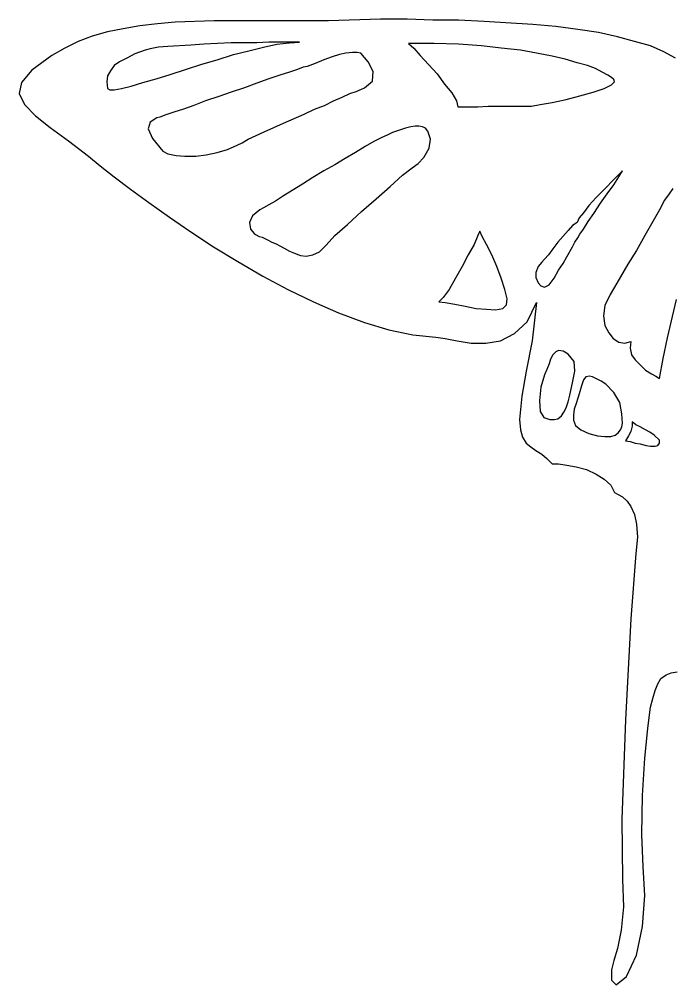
# Model space of a CAD drawing. Extents: x 0 to 29, y 0 to 28.5.
# Drawn here: x 0 to 13.15, y 0 to 19.42 of the extents above; entities that cross this region are included whole.
import ezdxf

# ---------------------------------------------------------------- set-up
doc = ezdxf.new("R2010")
doc.units = 0
doc.layers.add('CK_LEVEL_1', color=7, linetype='CONTINUOUS')

msp = doc.modelspace()

# ---------------------------------------------------------------- linework, layer by layer
at = {"layer": 'CK_LEVEL_1', "color": 2, "linetype": 'CONTINUOUS'}
for p, q in [((7.268656, 19.42256), (6.217587, 19.392952)), ((7.801592, 19.42256), (7.268656, 19.42256)), ((8.319724, 19.407755), (7.801592, 19.42256)), ((2.087333, 19.23011), (1.776453, 19.170895)), ((2.42782, 19.289326), (2.087333, 19.23011)), ((2.78311, 19.333736), (2.42782, 19.289326)), ((3.138401, 19.363344), (2.78311, 19.333736)), ((3.923002, 19.392952), (3.138401, 19.363344)), ((6.217587, 19.392952), (3.923002, 19.392952)), ((8.837856, 19.407755), (8.319724, 19.407755)), ((9.355989, 19.378147), (8.837856, 19.407755)), ((10.333038, 19.318933), (9.355989, 19.378149)), ((10.791955, 19.274521), (10.333038, 19.318933)), ((11.236069, 19.215305), (10.791955, 19.274521)), ((1.465574, 19.082071), (1.184302, 18.978445)), ((1.776453, 19.170895), (1.465574, 19.082071)), ((11.650575, 19.156092), (11.236069, 19.215307)), ((12.035473, 19.067268), (11.650575, 19.156092)), ((12.37596, 18.978445), (12.035473, 19.067266)), ((0.917834, 18.845213), (0.651366, 18.697174)), ((1.184302, 18.978445), (0.917834, 18.845211)), ((2.797914, 18.860016), (2.635073, 18.830408)), ((2.990363, 18.874819), (2.797914, 18.860014)), ((3.449281, 18.904427), (2.990363, 18.874819)), ((3.715749, 18.919231), (3.449281, 18.904427)), ((4.263488, 18.948837), (3.715749, 18.91923)), ((4.781621, 18.948837), (4.263488, 18.948837)), ((4.618779, 18.785997), (4.914855, 18.860016)), ((5.018481, 18.963642), (4.781621, 18.948837)), ((4.914855, 18.860016), (5.181323, 18.919231)), ((5.64024, 18.963642), (5.018481, 18.963642)), ((5.181323, 18.919231), (5.432987, 18.948839)), ((5.432987, 18.948837), (5.64024, 18.963642)), ((7.831199, 18.934034), (7.934826, 18.845213)), ((8.349332, 18.934034), (7.831199, 18.934034)), ((7.934826, 18.845213), (8.06806, 18.697174)), ((8.837856, 18.919231), (8.349332, 18.934034)), ((9.296774, 18.889624), (8.837856, 18.919231)), ((9.696476, 18.845213), (9.296774, 18.889624)), ((10.081374, 18.8008), (9.696476, 18.845213)), ((12.701643, 18.889624), (12.37596, 18.978447)), ((12.968111, 18.771193), (12.701643, 18.889622)), ((0.651366, 18.697174), (0.251664, 18.401098)), ((2.324193, 18.726782), (2.161352, 18.63796)), ((2.531446, 18.8008), (2.324193, 18.726782)), ((2.635073, 18.830408), (2.531446, 18.8008)), ((3.982217, 18.608351), (4.3079, 18.711977)), ((4.3079, 18.711979), (4.618779, 18.785997)), ((6.291606, 18.667566), (6.128765, 18.608351)), ((6.439644, 18.711979), (6.291606, 18.667566)), ((6.572878, 18.741585), (6.439644, 18.711977)), ((6.706112, 18.75639), (6.572878, 18.741585)), ((6.794935, 18.75639), (6.706112, 18.75639)), ((6.868954, 18.741585), (6.794935, 18.75639)), ((7.016991, 18.56394), (6.868954, 18.741585)), ((8.06806, 18.697174), (8.408546, 18.32708)), ((10.407057, 18.741585), (10.081374, 18.8008)), ((10.717936, 18.682369), (10.407057, 18.741585)), ((10.984404, 18.623156), (10.717936, 18.682371)), ((13.204971, 18.637959), (12.968111, 18.771193)), ((1.909687, 18.489922), (1.835669, 18.386295)), ((2.013314, 18.56394), (1.909687, 18.489922)), ((2.161352, 18.637959), (2.013314, 18.56394)), ((3.345654, 18.415901), (3.671337, 18.519527)), ((3.671337, 18.519527), (3.982217, 18.608351)), ((5.714259, 18.460314), (5.595829, 18.415903)), ((5.788278, 18.475117), (5.714259, 18.460312)), ((5.951119, 18.534332), (5.788278, 18.475117)), ((6.128765, 18.608351), (5.951119, 18.534332)), ((7.120618, 18.37149), (7.016991, 18.56394)), ((11.221265, 18.549135), (10.984404, 18.623154)), ((11.428518, 18.489922), (11.221265, 18.549137)), ((11.591359, 18.430706), (11.428518, 18.489922)), ((0.251664, 18.401098), (0.044411, 18.149435)), ((1.776453, 18.282667), (1.76165, 18.164238)), ((1.835669, 18.386293), (1.776453, 18.282667)), ((2.753503, 18.223454), (3.034775, 18.312277)), ((3.034775, 18.312277), (3.345654, 18.415903)), ((5.240538, 18.297472), (5.018481, 18.223454)), ((5.432987, 18.356688), (5.240538, 18.297472)), ((5.595829, 18.415901), (5.432987, 18.356686)), ((7.105814, 18.179043), (7.120618, 18.371492)), ((8.408547, 18.32708), (8.556585, 18.119827)), ((11.724593, 18.356688), (11.591359, 18.430706)), ((11.843024, 18.297472), (11.724593, 18.356688)), ((11.917043, 18.253059), (11.843023, 18.297472)), ((0.044411, 18.149433), (0, 17.927376)), ((1.76165, 18.164238), (1.776453, 18.031004)), ((2.057725, 18.031004), (2.250174, 18.075415)), ((2.250174, 18.075415), (2.487035, 18.149433)), ((2.487035, 18.149433), (2.753503, 18.223452)), ((4.781621, 18.13463), (4.529956, 18.045809)), ((5.018481, 18.223454), (4.781621, 18.13463)), ((6.942973, 18.045809), (7.105814, 18.179043)), ((8.556585, 18.119825), (8.704622, 17.942181)), ((11.769005, 18.031004), (11.917043, 18.105022)), ((11.917043, 18.105022), (11.976257, 18.164238)), ((11.961454, 18.208649), (11.917044, 18.253059)), ((11.976258, 18.164238), (11.961454, 18.208649)), ((0, 17.927378), (0.103626, 17.705322)), ((1.776453, 18.031004), (1.820865, 18.001396)), ((1.820865, 18.001396), (1.909687, 18.001396)), ((1.909687, 18.001396), (2.057725, 18.031004)), ((4.263488, 17.956985), (4.011824, 17.868162)), ((4.529956, 18.045809), (4.263488, 17.956985)), ((6.498859, 17.853357), (6.646897, 17.927376)), ((6.646897, 17.927378), (6.780131, 17.97179)), ((6.780131, 17.971788), (6.883757, 18.016199)), ((6.883757, 18.016199), (6.942973, 18.045807)), ((8.704622, 17.942181), (8.793446, 17.779339)), ((10.999208, 17.808947), (11.28048, 17.882965)), ((11.28048, 17.882965), (11.546948, 17.956984)), ((11.546948, 17.956985), (11.769006, 18.031004)), ((0.103626, 17.70532), (0.325683, 17.483263)), ((3.508496, 17.690517), (3.301243, 17.616499)), ((3.745356, 17.779341), (3.508496, 17.690517)), ((4.011824, 17.868162), (3.745356, 17.779341)), ((5.936316, 17.616499), (6.143568, 17.690517)), ((6.143568, 17.690517), (6.321214, 17.779341)), ((6.321214, 17.779341), (6.498859, 17.853359)), ((8.793445, 17.779341), (8.823052, 17.66091)), ((9.222755, 17.66091), (9.430009, 17.675714)), ((9.430008, 17.675713), (10.303431, 17.675713)), ((10.303431, 17.675713), (10.481075, 17.70532)), ((10.481076, 17.70532), (10.717937, 17.749731)), ((10.717936, 17.749731), (10.999207, 17.808947)), ((0.325683, 17.483265), (0.621759, 17.246405)), ((2.945952, 17.498068), (2.827522, 17.453655)), ((3.108794, 17.557283), (2.945952, 17.498068)), ((3.301243, 17.616499), (3.108794, 17.557283)), ((5.314557, 17.335226), (5.729063, 17.512871)), ((5.729063, 17.512871), (5.936316, 17.616497)), ((8.823053, 17.66091), (9.222755, 17.66091)), ((2.635073, 17.350031), (2.590661, 17.216797)), ((2.768307, 17.438852), (2.635073, 17.350029)), ((2.827522, 17.453655), (2.768307, 17.438852)), ((4.929659, 17.157581), (5.314557, 17.335226)), ((0.621759, 17.246403), (0.991853, 16.979935)), ((2.590661, 17.216797), (2.679484, 17.024347)), ((4.603975, 17.009542), (4.929659, 17.157581)), ((7.416694, 17.098366), (7.28346, 17.03915)), ((7.505516, 17.142776), (7.416694, 17.098366)), ((7.771984, 17.2316), (7.505516, 17.142776)), ((7.875611, 17.261208), (7.771984, 17.2316)), ((7.964433, 17.276011), (7.875611, 17.261206)), ((8.038452, 17.276011), (7.964433, 17.276011)), ((8.112471, 17.261208), (8.038451, 17.276012)), ((8.171686, 17.2316), (8.112472, 17.261208)), ((8.216098, 17.172384), (8.171686, 17.2316)), ((8.275313, 17.009542), (8.216099, 17.172384)), ((0.991853, 16.979935), (1.391555, 16.669056)), ((2.679484, 17.024347), (2.886737, 16.772682)), ((4.381919, 16.891113), (4.485545, 16.935524)), ((4.485545, 16.935524), (4.603975, 17.009542)), ((7.135422, 16.965132), (6.957776, 16.861506)), ((7.28346, 17.03915), (7.135422, 16.965132)), ((8.245705, 16.831898), (8.275312, 17.009542)), ((2.886737, 16.772682), (2.990363, 16.713467)), ((2.990363, 16.713467), (3.153205, 16.683859)), ((3.76016, 16.698664), (3.982217, 16.743074)), ((3.982217, 16.743074), (4.18947, 16.80229)), ((4.18947, 16.80229), (4.381919, 16.891113)), ((6.765327, 16.743074), (6.558074, 16.624645)), ((6.957776, 16.861506), (6.765327, 16.743076)), ((8.142079, 16.639448), (8.245706, 16.831898)), ((1.391555, 16.669056), (1.628416, 16.476606)), ((3.153205, 16.683861), (3.33085, 16.669056)), ((3.33085, 16.669056), (3.552907, 16.669056)), ((3.552907, 16.669056), (3.76016, 16.698664)), ((6.558074, 16.624645), (6.350821, 16.491411)), ((7.905218, 16.432196), (8.023649, 16.521017)), ((8.023649, 16.521017), (8.142079, 16.639446)), ((1.628416, 16.476606), (1.909687, 16.254549)), ((6.128765, 16.37298), (5.906708, 16.239746)), ((6.350821, 16.491411), (6.128765, 16.37298)), ((7.712769, 16.284159), (7.905218, 16.432198)), ((12.139099, 16.37298), (11.606163, 15.840044)), ((12.06508, 16.254551), (12.139099, 16.37298)), ((1.909687, 16.254551), (2.235371, 16.002888)), ((5.906708, 16.239746), (5.699455, 16.106512)), ((7.461105, 16.062101), (7.712769, 16.284159)), ((11.961454, 16.091709), (12.065081, 16.254551)), ((2.235371, 16.002886), (2.605465, 15.736418)), ((5.699455, 16.106512), (5.314557, 15.869652)), ((7.179833, 15.810437), (7.461105, 16.062101)), ((11.82822, 15.914063), (11.961454, 16.091709)), ((13.145756, 16.017691), (13.071736, 15.914063)), ((2.605465, 15.736418), (3.019971, 15.440342)), ((5.151715, 15.766025), (5.018481, 15.692007)), ((5.314557, 15.869652), (5.151715, 15.766025)), ((6.883757, 15.558773), (7.179833, 15.810437)), ((11.606163, 15.840044), (11.458125, 15.677203)), ((11.694986, 15.721614), (11.82822, 15.914062)), ((12.982915, 15.780829), (12.879288, 15.588381)), ((13.071737, 15.914063), (12.982915, 15.780829)), ((4.840836, 15.58838), (4.692798, 15.46995)), ((4.914855, 15.632791), (4.840836, 15.58838)), ((5.018481, 15.692007), (4.914855, 15.632792)), ((6.602486, 15.292304), (6.883757, 15.558773)), ((11.458125, 15.677203), (11.354499, 15.529165)), ((11.561752, 15.514361), (11.694986, 15.721615)), ((12.879288, 15.58838), (12.746054, 15.35152)), ((3.019971, 15.440342), (3.449281, 15.144267)), ((4.692798, 15.46995), (4.633583, 15.336716)), ((11.265676, 15.425539), (11.221265, 15.336716)), ((11.354499, 15.529165), (11.265676, 15.425539)), ((11.354499, 15.203482), (11.443322, 15.35152)), ((11.443322, 15.35152), (11.561752, 15.51436)), ((12.746054, 15.35152), (12.583213, 15.070248)), ((4.633583, 15.336716), (4.648387, 15.203482)), ((4.648387, 15.203482), (4.722406, 15.114658)), ((6.350821, 15.070248), (6.602486, 15.292304)), ((9.267166, 15.15907), (9.222755, 15.070248)), ((9.311577, 15.055444), (9.267166, 15.15907)), ((11.04362, 15.173874), (10.836367, 14.937014)), ((11.132442, 15.277501), (11.04362, 15.173874)), ((11.221265, 15.336716), (11.132442, 15.277501)), ((11.28048, 15.099855), (11.3545, 15.203483)), ((3.449281, 15.144267), (3.908198, 14.848191)), ((4.722406, 15.114659), (4.766817, 15.085052)), ((4.766817, 15.085052), (4.826032, 15.055444)), ((4.826032, 15.055444), (4.885247, 15.04064)), ((4.885247, 15.04064), (5.003677, 14.981425)), ((5.003677, 14.981425), (5.077696, 14.937015)), ((6.173176, 14.877799), (6.350821, 15.070248)), ((9.222755, 15.070248), (9.148736, 14.892602)), ((9.4004, 14.892602), (9.311577, 15.055444)), ((11.176854, 14.937014), (11.236069, 15.025836)), ((11.236069, 15.025836), (11.280479, 15.099855)), ((12.583213, 15.070248), (12.420371, 14.774172)), ((3.908198, 14.848191), (4.396722, 14.552115)), ((5.077696, 14.937014), (5.166519, 14.907406)), ((5.166519, 14.907406), (5.240538, 14.862995)), ((5.240538, 14.862995), (5.329361, 14.818584)), ((5.329361, 14.818584), (5.432987, 14.759369)), ((6.039942, 14.744565), (6.173176, 14.877799)), ((9.148736, 14.892602), (9.030306, 14.68535)), ((9.504027, 14.68535), (9.4004, 14.892602)), ((10.73274, 14.80378), (10.643918, 14.685349)), ((10.836367, 14.937014), (10.732739, 14.80378)), ((11.014012, 14.640938), (11.132442, 14.848191)), ((11.132442, 14.848191), (11.176854, 14.937015)), ((12.420371, 14.774172), (12.242726, 14.4929)), ((5.432987, 14.759368), (5.536614, 14.714957)), ((5.536614, 14.714957), (5.655044, 14.670547)), ((5.655044, 14.670546), (5.773474, 14.655742)), ((5.773474, 14.655742), (5.906708, 14.685349)), ((5.906708, 14.68535), (6.039942, 14.744565)), ((9.030306, 14.68535), (8.911875, 14.448489)), ((9.607653, 14.448489), (9.504026, 14.68535)), ((10.569899, 14.596527), (10.510684, 14.537313)), ((10.643918, 14.68535), (10.569899, 14.596527)), ((10.939993, 14.507704), (11.014012, 14.640938)), ((4.396722, 14.552115), (4.900051, 14.256041)), ((8.911875, 14.448489), (8.778641, 14.211629)), ((9.696476, 14.211629), (9.607653, 14.448489)), ((10.436665, 14.448489), (10.392253, 14.330059)), ((10.510684, 14.537312), (10.436665, 14.448488)), ((10.762348, 14.211629), (10.851171, 14.37447)), ((10.85117, 14.37447), (10.939993, 14.507704)), ((12.242726, 14.4929), (12.094688, 14.241236)), ((4.900051, 14.25604), (5.403379, 13.989572)), ((8.778641, 14.211629), (8.645407, 13.989572)), ((9.770495, 13.989572), (9.696476, 14.211629)), ((10.392253, 14.330059), (10.392253, 14.226432)), ((10.392253, 14.226432), (10.436665, 14.122806)), ((10.658721, 14.078395), (10.762348, 14.211629)), ((12.094688, 14.241236), (11.976258, 14.033982)), ((5.403379, 13.989572), (5.921512, 13.737907)), ((8.645407, 13.989572), (8.526977, 13.82673)), ((9.814906, 13.797123), (9.770495, 13.989572)), ((10.436665, 14.122806), (10.495879, 14.063591)), ((10.49588, 14.063591), (10.5699, 14.033983)), ((10.569899, 14.033983), (10.658721, 14.078395)), ((11.976258, 14.033983), (11.887435, 13.885945)), ((8.526977, 13.82673), (8.438153, 13.737907)), ((9.800102, 13.678692), (9.814906, 13.797123)), ((11.887435, 13.885945), (11.783809, 13.663889)), ((5.921512, 13.737908), (6.42484, 13.515851)), ((8.438154, 13.737908), (8.571388, 13.723104)), ((8.571388, 13.723104), (8.763838, 13.693496)), ((8.763838, 13.693496), (8.971089, 13.649085)), ((8.97109, 13.649085), (9.193148, 13.604674)), ((9.193147, 13.604674), (9.4004, 13.58987)), ((9.578045, 13.575066), (9.726083, 13.604673)), ((9.726083, 13.604674), (9.800102, 13.678692)), ((10.214608, 13.338206), (10.407057, 13.723104)), ((10.407057, 13.723104), (10.318233, 12.953306)), ((11.783809, 13.663889), (11.754201, 13.456635)), ((13.04213, 13.012522), (13.219775, 13.782319)), ((6.42484, 13.515851), (6.942973, 13.323402)), ((9.4004, 13.58987), (9.578045, 13.575067)), ((11.754201, 13.456636), (11.783809, 13.264188)), ((6.942973, 13.323402), (7.431497, 13.175364)), ((9.962944, 13.101345), (10.214608, 13.338206)), ((11.783809, 13.264187), (11.857828, 13.116149)), ((7.431497, 13.175364), (7.920022, 13.071737)), ((7.920022, 13.071738), (8.378939, 13.027327)), ((8.378939, 13.027326), (8.571387, 12.997719)), ((9.681672, 12.953307), (9.962944, 13.101345)), ((11.857828, 13.116149), (11.946651, 12.997719)), ((8.571388, 12.997719), (8.808249, 12.953307)), ((8.808249, 12.953307), (9.089521, 12.908896)), ((9.089521, 12.908896), (9.385596, 12.908896)), ((9.385596, 12.908896), (9.681672, 12.953307)), ((10.318234, 12.953307), (10.199804, 12.346353)), ((11.94665, 12.997719), (12.06508, 12.923699)), ((12.06508, 12.9237), (12.183511, 12.908896)), ((12.183511, 12.908896), (12.301941, 12.938503)), ((12.301941, 12.938503), (12.287137, 12.805269)), ((12.953307, 12.598017), (13.04213, 13.012522)), ((10.73274, 12.672035), (10.68833, 12.583213)), ((10.791955, 12.731251), (10.73274, 12.672035)), ((10.85117, 12.760858), (10.791955, 12.731251)), ((10.939993, 12.746054), (10.85117, 12.760858)), ((11.04362, 12.686839), (10.939993, 12.746054)), ((11.16205, 12.538801), (11.04362, 12.686839)), ((12.287137, 12.805269), (12.316745, 12.672035)), ((12.316745, 12.672035), (12.390764, 12.568409)), ((10.658721, 12.49439), (10.61431, 12.375959)), ((10.688329, 12.583213), (10.658721, 12.49439)), ((11.176854, 12.346352), (11.16205, 12.5388)), ((12.390764, 12.568409), (12.598016, 12.361156)), ((12.879288, 12.198315), (12.953307, 12.598017)), ((10.199804, 12.346352), (10.110981, 11.843023)), ((10.569899, 12.272333), (10.495879, 12.020669)), ((10.61431, 12.37596), (10.5699, 12.272333)), ((11.132442, 12.109492), (11.176854, 12.346353)), ((11.472929, 12.242726), (11.39891, 12.227922)), ((11.532144, 12.227922), (11.472929, 12.242726)), ((12.598016, 12.361156), (12.716447, 12.287137)), ((12.716447, 12.287137), (12.805269, 12.242726)), ((12.805269, 12.242726), (12.879289, 12.198316)), ((11.073227, 11.857828), (11.132442, 12.109492)), ((11.310088, 12.050277), (11.265676, 11.887435)), ((11.354499, 12.168707), (11.310088, 12.050277)), ((11.39891, 12.227922), (11.354499, 12.168708)), ((11.70979, 12.139099), (11.532145, 12.227922)), ((11.798612, 12.079884), (11.709789, 12.139098)), ((11.961454, 11.917043), (11.798613, 12.079884)), ((10.49588, 12.020669), (10.466272, 11.754201)), ((11.04362, 11.724594), (11.073227, 11.857828)), ((11.265676, 11.887435), (11.236069, 11.798612)), ((12.079884, 11.70979), (11.961453, 11.917044)), ((10.110981, 11.843024), (10.06657, 11.369304)), ((10.466272, 11.754201), (10.481076, 11.532144)), ((10.999208, 11.606163), (11.04362, 11.724594)), ((11.206461, 11.694986), (11.16205, 11.576556)), ((11.236069, 11.798612), (11.206461, 11.694985)), ((12.124296, 11.487733), (12.079885, 11.70979)), ((10.481076, 11.532144), (10.555096, 11.413713)), ((10.910386, 11.443322), (10.954797, 11.517342)), ((10.954797, 11.517341), (10.999207, 11.606163)), ((11.16205, 11.576556), (11.147246, 11.458126)), ((12.139099, 11.295284), (12.124296, 11.487733)), ((10.06657, 11.369303), (10.081374, 11.162049)), ((10.555095, 11.413714), (10.673525, 11.369304)), ((10.673525, 11.369303), (10.762348, 11.369303)), ((10.762348, 11.369303), (10.836368, 11.384107)), ((10.836367, 11.384107), (10.910386, 11.443321)), ((11.147246, 11.458126), (11.147246, 11.354499)), ((11.147246, 11.354499), (11.191657, 11.250873)), ((12.124296, 11.221265), (12.139099, 11.295284)), ((12.331548, 11.324891), (12.331548, 11.236069)), ((12.405567, 11.265676), (12.331548, 11.32489)), ((12.49439, 11.221265), (12.405566, 11.265676)), ((10.081374, 11.16205), (10.125785, 11.014012)), ((11.191657, 11.250873), (11.295284, 11.162049)), ((11.295284, 11.16205), (11.458125, 11.088031)), ((11.458125, 11.088031), (11.635771, 11.04362)), ((11.991062, 11.058423), (12.050277, 11.102835)), ((12.050277, 11.102835), (12.094687, 11.162049)), ((12.094688, 11.16205), (12.124296, 11.221265)), ((12.301941, 11.132442), (12.25753, 11.04362)), ((12.331548, 11.236069), (12.301941, 11.132442)), ((12.598016, 11.16205), (12.49439, 11.221265)), ((12.686839, 11.117639), (12.598016, 11.162049)), ((12.775662, 11.058423), (12.686839, 11.117639)), ((10.125785, 11.014012), (10.199804, 10.895582)), ((10.199804, 10.895582), (10.288628, 10.821563)), ((11.635771, 11.04362), (11.783809, 11.028816)), ((11.783809, 11.028816), (11.902239, 11.028816)), ((11.902239, 11.028816), (11.991062, 11.058423)), ((12.198314, 10.939993), (12.287137, 10.925189)), ((12.25753, 11.04362), (12.198315, 10.939993)), ((12.287137, 10.925189), (12.390764, 10.895582)), ((12.390764, 10.895582), (12.49439, 10.880778)), ((12.49439, 10.880778), (12.61282, 10.851171)), ((12.879288, 10.954797), (12.775661, 11.058423)), ((12.849681, 10.851171), (12.879288, 10.895581)), ((12.879288, 10.895582), (12.879288, 10.954797)), ((10.288627, 10.821563), (10.392253, 10.747543)), ((10.392253, 10.747544), (10.510684, 10.673525)), ((12.61282, 10.851171), (12.701643, 10.836367)), ((12.701643, 10.836367), (12.790466, 10.836367)), ((12.790466, 10.836367), (12.849681, 10.851171)), ((10.510684, 10.673525), (10.61431, 10.584702)), ((10.61431, 10.584702), (10.717937, 10.481075)), ((10.717936, 10.481076), (10.85117, 10.481076)), ((10.85117, 10.481076), (11.014011, 10.451468)), ((11.014012, 10.451468), (11.206461, 10.421862)), ((11.206461, 10.421861), (11.413714, 10.362646)), ((11.413714, 10.362646), (11.606163, 10.273823)), ((11.606163, 10.273823), (11.769005, 10.170197)), ((11.769005, 10.170197), (11.902239, 10.051765)), ((11.902239, 10.051766), (11.976258, 9.903729)), ((11.976258, 9.903729), (12.050278, 9.859318)), ((12.050277, 9.859317), (12.139099, 9.814906)), ((12.139099, 9.814906), (12.227922, 9.726083)), ((12.227922, 9.726083), (12.301942, 9.622457)), ((12.301941, 9.622457), (12.37596, 9.459615)), ((12.37596, 9.459615), (12.420371, 9.267166)), ((12.420371, 9.267166), (12.435175, 9.000698)), ((12.435175, 9.000698), (12.405567, 8.675015)), ((12.405567, 8.675015), (12.301941, 7.357479)), ((12.301941, 7.357478), (12.198314, 5.329361)), ((12.908896, 6.158372), (13.012523, 6.232391)), ((13.012522, 6.232391), (13.116149, 6.276803)), ((13.116149, 6.276803), (13.234579, 6.291606)), ((12.790466, 5.921512), (12.849681, 6.054746)), ((12.849681, 6.054746), (12.908895, 6.158372)), ((12.746054, 5.75867), (12.790465, 5.921512)), ((12.701643, 5.581025), (12.746054, 5.75867)), ((12.672035, 5.373772), (12.701643, 5.581025)), ((12.198314, 5.329361), (12.124296, 3.33085)), ((12.642428, 5.151715), (12.672035, 5.373772)), ((12.583213, 4.559564), (12.642427, 5.151715)), ((12.538801, 3.804571), (12.583213, 4.559564)), ((12.523998, 3.019971), (12.538801, 3.804571)), ((12.124296, 3.33085), (12.139099, 2.11694)), ((12.553605, 2.368605), (12.523998, 3.019971)), ((12.583213, 1.791257), (12.553605, 2.368605)), ((12.139099, 2.11694), (12.153903, 1.569201)), ((12.538801, 1.169499), (12.583213, 1.791257)), ((12.153903, 1.569201), (12.109492, 1.09548)), ((12.420371, 0.592151), (12.538801, 1.169499)), ((12.109492, 1.09548), (12.035473, 0.725385)), ((12.035473, 0.725385), (11.961453, 0.488525)), ((12.213118, 0.162841), (12.420371, 0.592151)), ((11.961454, 0.488525), (11.917044, 0.296075)), ((11.917043, 0.296075), (11.917043, 0.088823)), ((11.917043, 0.088823), (12.005865, 0)), ((12.005865, 0), (12.213119, 0.162841))]:
    msp.add_line(p, q, dxfattribs=at)

doc.saveas('drawing.dxf')
